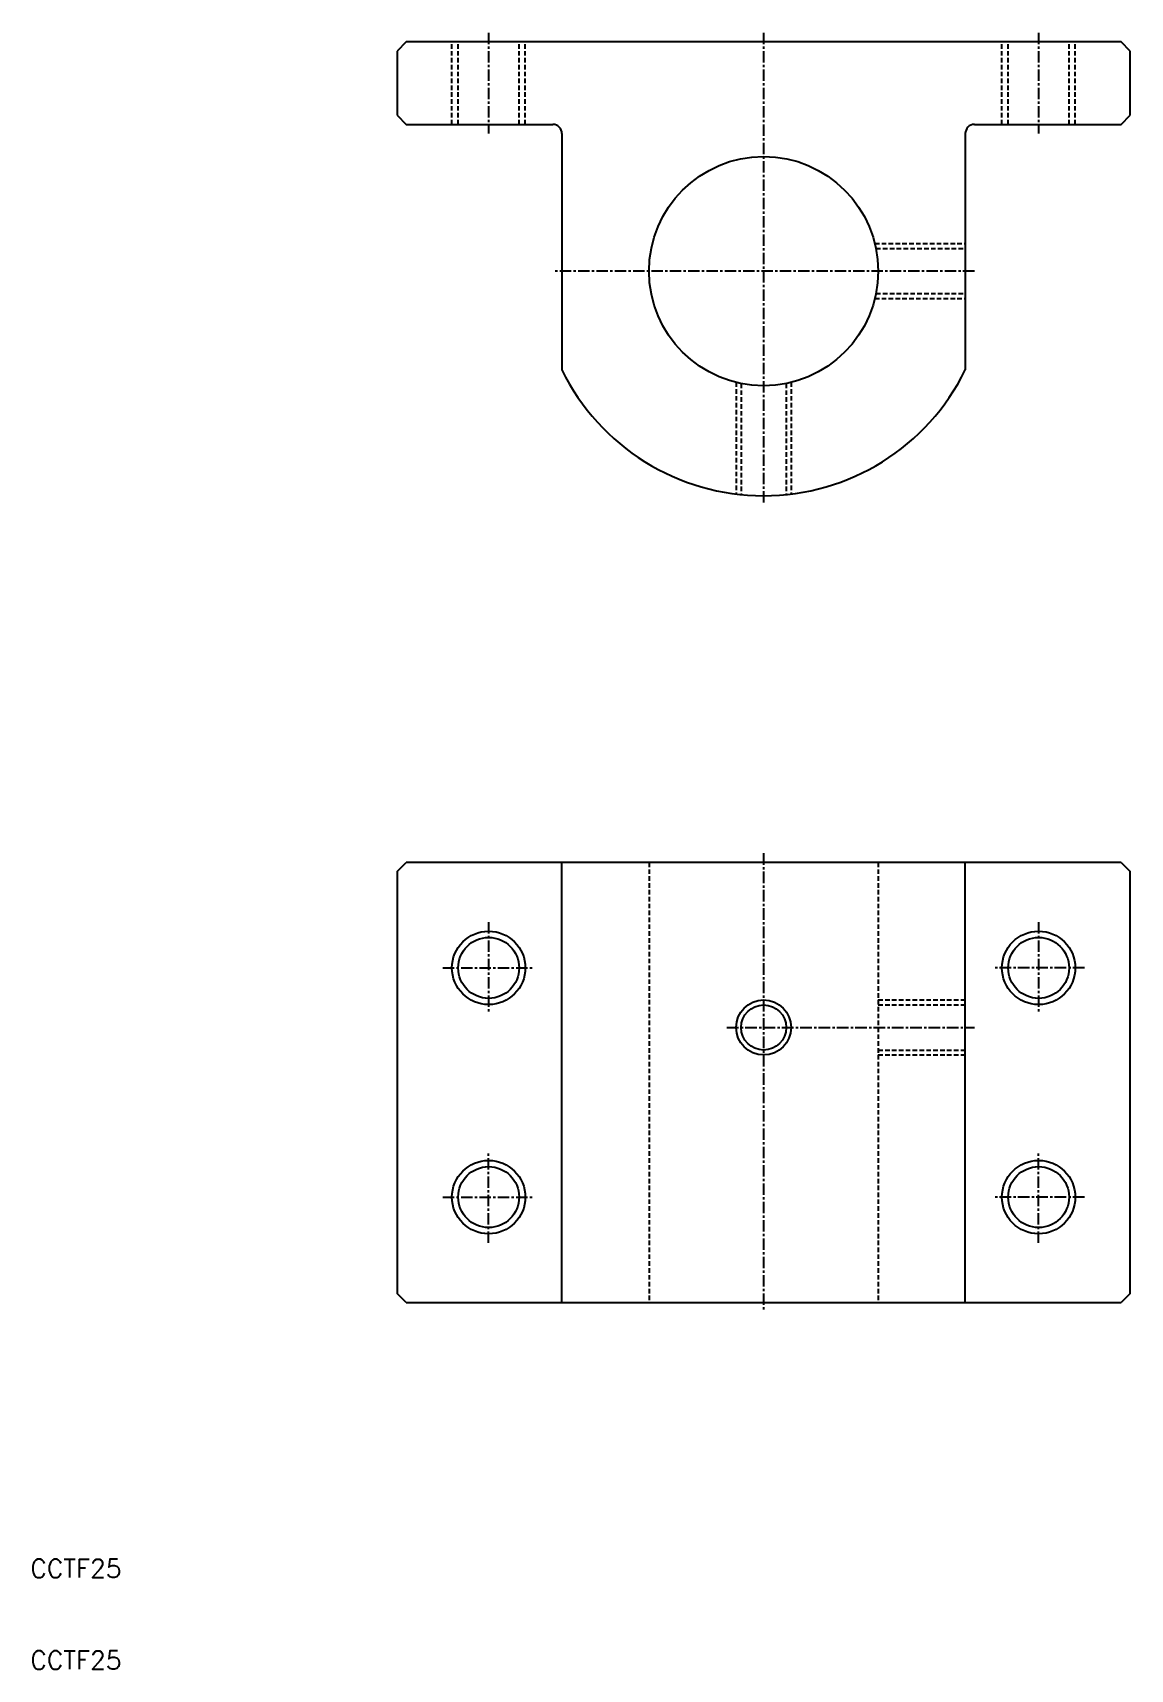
# Model space of a CAD drawing. Extents: x 10 to 130, y 10 to 189.
import ezdxf

# ---------------------------------------------------------------- set-up
doc = ezdxf.new("R2010")
doc.units = 0
doc.linetypes.add('CENTER', pattern=[2, 1.25, -0.25, 0.25, -0.25])
doc.linetypes.add('DASHED', pattern=[0.75, 0.5, -0.25])
doc.layers.get('0').update_dxf_attribs({"linetype": 'CONTINUOUS'})
doc.layers.add('CENTER', color=1, linetype='CENTER')
doc.styles.get("Standard").update_dxf_attribs({"font": 'txt.shx'})

msp = doc.modelspace()

# ---------------------------------------------------------------- linework, layer by layer
at = {"color": 7, "linetype": 'CONTINUOUS'}
for p, q in [((51, 187.5), (50, 186.5)), ((129, 187.5), (51, 187.5)), ((130, 186.5), (129, 187.5)), ((50, 186.5), (50, 179.5)), ((130, 179.5), (130, 186.5)), ((50, 179.5), (51, 178.5)), ((129, 178.5), (130, 179.5)), ((51, 178.5), (67, 178.5)), ((68, 177.5), (68, 151.72)), ((112, 177.5), (112, 151.72)), ((113, 178.5), (129, 178.5)), ((50, 97), (51, 98)), ((50, 97), (50, 51)), ((129, 98), (51, 98)), ((68, 50), (68, 98)), ((112, 50), (112, 98)), ((129, 98), (130, 97)), ((130, 51), (130, 97)), ((51, 50), (50, 51)), ((51, 50), (129, 50)), ((130, 51), (129, 50))]:
    msp.add_line(p, q, dxfattribs=at)
at = {"color": 3, "linetype": 'DASHED'}
for p, q in [((56, 178.5), (56, 187.5)), ((56.68, 178.5), (56.68, 187.5)), ((63.32, 178.5), (63.32, 187.5)), ((64, 178.5), (64, 187.5)), ((116, 178.5), (116, 187.5)), ((116.68, 178.5), (116.68, 187.5)), ((123.32, 178.5), (123.32, 187.5)), ((124, 178.5), (124, 187.5)), ((102.13, 165.5), (112, 165.5)), ((102.26, 164.96), (112, 164.96)), ((102.13, 159.5), (112, 159.5)), ((102.26, 160.04), (112, 160.04)), ((87, 150.37), (87, 138.18)), ((87.54, 150.24), (87.54, 138.12)), ((92.46, 150.24), (92.46, 138.12)), ((93, 150.37), (93, 138.18)), ((77.5, 98), (77.5, 50)), ((102.5, 98), (102.5, 50)), ((102.5, 83), (112, 83)), ((102.5, 82.46), (112, 82.46)), ((102.5, 77.54), (112, 77.54)), ((102.5, 77), (112, 77))]:
    msp.add_line(p, q, dxfattribs=at)
at = {"color": 7, "linetype": 'CONTINUOUS'}
for centre, radius in [((90, 162.5), 12.5), ((60, 86.5), 3.32), ((120, 86.5), 3.32), ((90, 80), 2.46), ((60, 61.5), 3.32), ((120, 61.5), 3.32)]:
    msp.add_circle(centre, radius, dxfattribs=at)
at = {"color": 3, "linetype": 'CONTINUOUS'}
for centre, radius in [((60, 86.5), 4), ((120, 86.5), 4), ((90, 80), 3), ((60, 61.5), 4), ((120, 61.5), 4)]:
    msp.add_circle(centre, radius, dxfattribs=at)
at = {"color": 7, "linetype": 'CONTINUOUS'}
for centre, radius, start, end in [((67, 177.5), 1, 0, 90), ((113, 177.5), 1, 90, 180), ((90, 162.5), 24.5, 206.1089, 333.8911)]:
    msp.add_arc(centre, radius, start, end, dxfattribs=at)
at = {"layer": 'CENTER', "color": 1, "linetype": 'CENTER'}
for p, q in [((60, 188.5), (60, 177.5)), ((90, 188.5), (90, 137)), ((120, 188.5), (120, 177.5)), ((113, 162.5), (67, 162.5)), ((90, 99), (90, 49)), ((60, 91.5), (60, 81.5)), ((120, 91.5), (120, 81.5)), ((55, 86.5), (65, 86.5)), ((125, 86.5), (115, 86.5)), ((86, 80), (113, 80)), ((60, 56.5), (60, 66.5)), ((120, 56.5), (120, 66.5)), ((55, 61.5), (65, 61.5)), ((125, 61.5), (115, 61.5))]:
    msp.add_line(p, q, dxfattribs=at)

# ---------------------------------------------------------------- texts
at = {"color": 7, "linetype": 'CONTINUOUS'}
for p in [(10, 20), (10, 10)]:
    msp.add_text('CCTF25', height=2, dxfattribs=at).set_placement(p)

doc.saveas('drawing.dxf')
